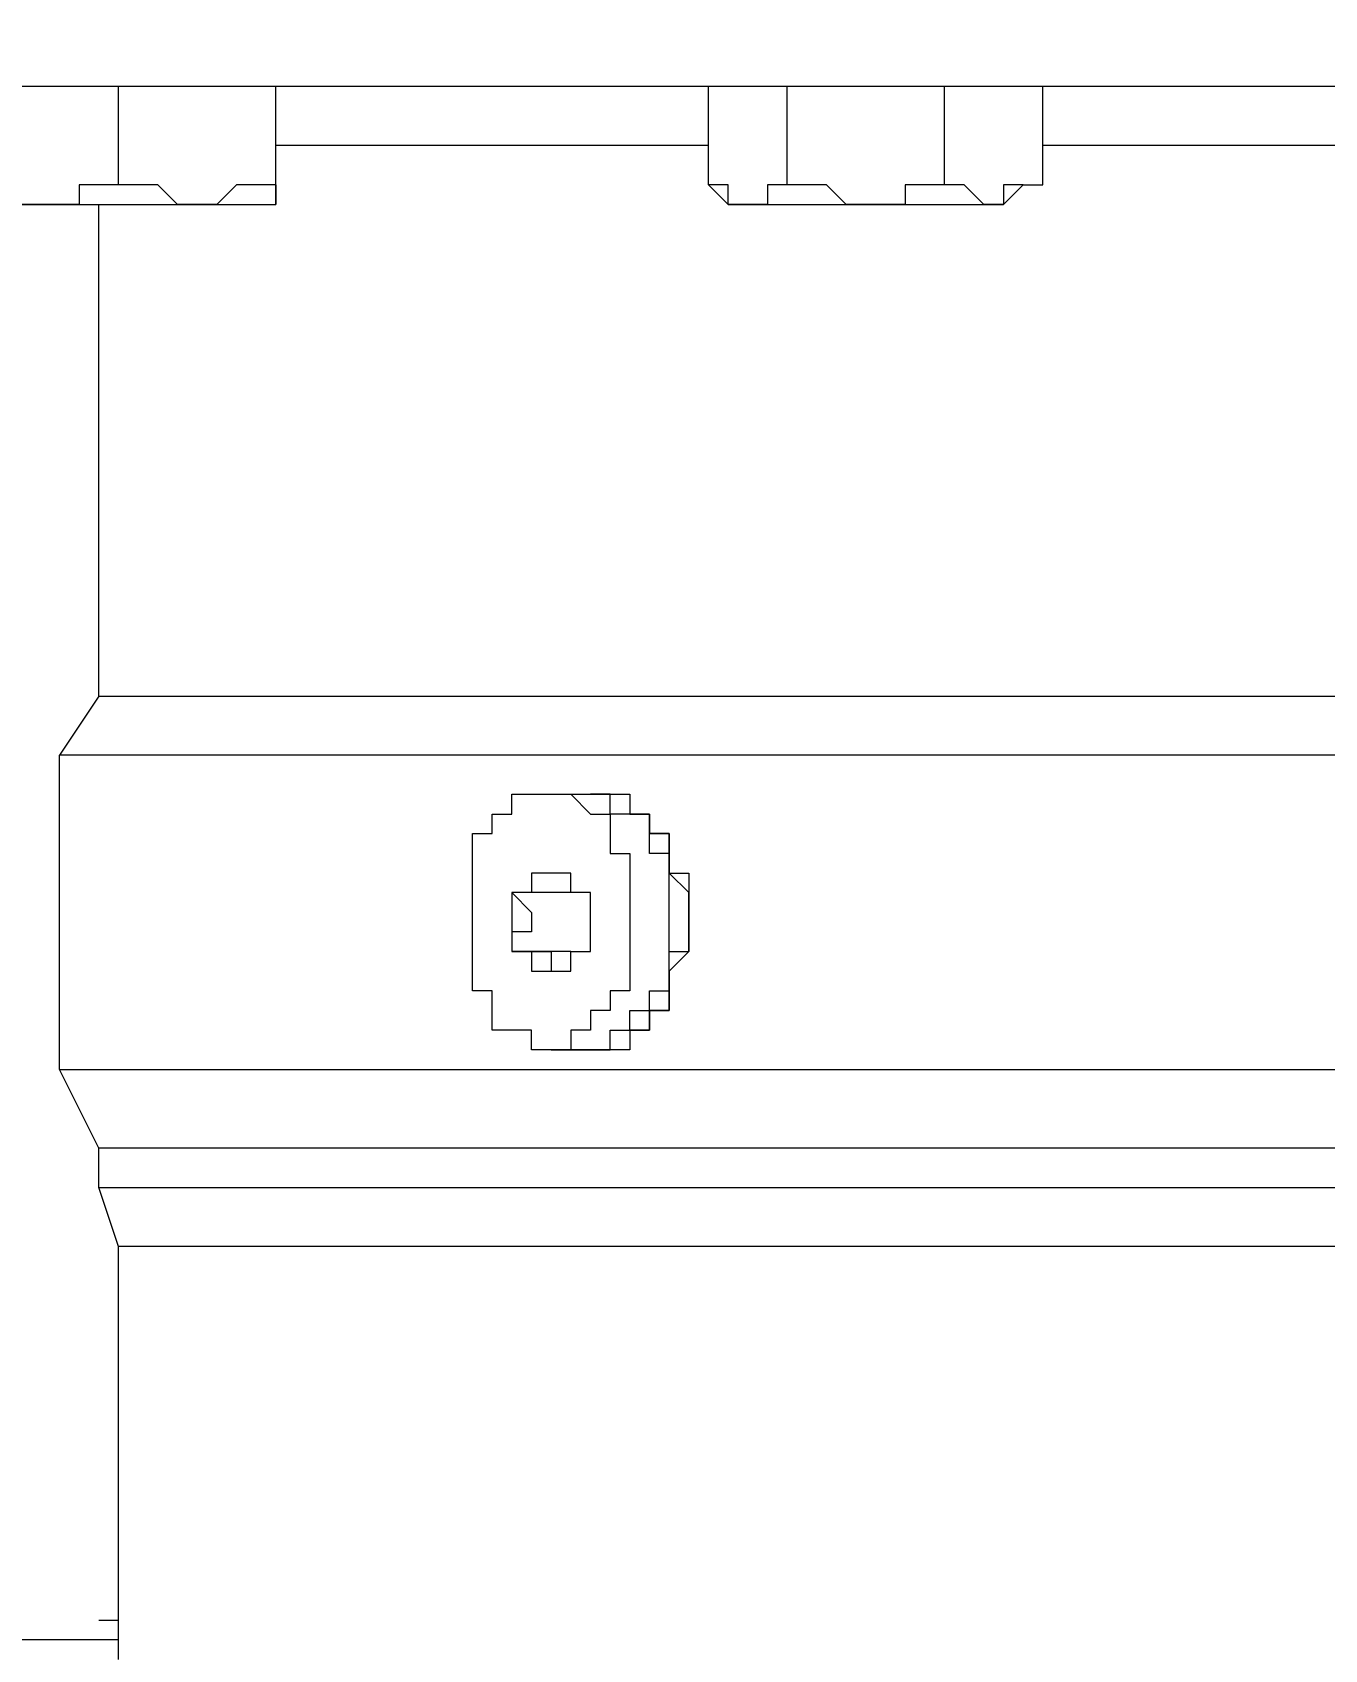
# Model space of a CAD drawing. Header units: millimetres. Extents: x 25083 to 52777, y 24772 to 45779.
# Drawn here: x 39167.69 to 39192.09, y 33739.89 to 33770.44 of the extents above; entities that cross this region are included whole.
import ezdxf

# ---------------------------------------------------------------- set-up
doc = ezdxf.new("R2010")
doc.units = ezdxf.units.MM
doc.styles.get("Standard").update_dxf_attribs({"font": ''})
doc.styles.get('Standard').set_extended_font_data('SimSun')
doc.dimstyles.new('ISO-25', dxfattribs={"dimtxt": 2.5, "dimasz": 2.5, "dimexe": 1.25, "dimexo": 0.625, "dimtad": 1, "dimtxsty": 'Standard', "dimcen": 2.5, "dimadec": 0, "dimazin": 0, "dimtfac": 1, "dimtmove": 0, "dimatfit": 3, "dimfxl": 1, "dimarcsym": 0})

# ---------------------------------------------------------------- blocks, each defined once
blk = doc.blocks.new('*D925')
at = {"color": 0, "lineweight": -2}
for p, q in [((29677.862, 34881.662), (29677.862, 32448.293)), ((40733.017, 34757.645), (40733.017, 32448.293)), ((29680.362, 32449.543), (40730.517, 32449.543))]:
    blk.add_line(p, q, dxfattribs=at)
at = {"color": 0}
for points in [[(29680.362, 32449.96), (29680.362, 32449.127), (29677.862, 32449.543)], [(40730.517, 32449.127), (40730.517, 32449.96), (40733.017, 32449.543)]]:
    blk.add_solid(points, dxfattribs=at)
at = {"layer": 'DEFPOINTS', "color": 0}
for p in [(29677.862, 34882.287), (40733.017, 34758.27), (40733.017, 32449.543)]:
    blk.add_point(p, dxfattribs=at)
at = {"color": 0, "insert": (35205.439, 32451.628), "char_height": 2.5, "attachment_point": 5}
blk.add_mtext('11055,15', dxfattribs=at)
blk = doc.blocks.new('zw$D2F4')
at = {"color": 7, "lineweight": 5}
for points in [[(560.752, 321.597), (560.752, 332.738)], [(560.752, 321.597), (560.752, 331.995)], [(590.089, 246.211), (590.089, 329.395)], [(587.861, 329.024), (587.861, 318.626)], [(587.861, 322.711), (587.861, 323.454), (588.233, 323.454), (588.233, 324.196)], [(570.036, 321.968), (571.521, 322.711)], [(571.521, 322.711), (577.463, 322.711)], [(571.521, 322.711), (571.521, 252.895)], [(578.577, 321.968), (577.463, 322.711)], [(577.463, 252.895), (577.463, 322.711)], [(588.233, 321.597), (588.233, 322.34), (587.861, 322.34), (587.861, 322.711)], [(561.123, 321.968), (561.123, 321.597)], [(568.179, 321.597), (569.293, 321.968)], [(569.293, 321.968), (570.036, 321.968)], [(569.293, 321.968), (569.293, 254.01)], [(570.036, 253.267), (570.036, 321.968)], [(578.577, 321.968), (587.861, 321.968)], [(578.577, 321.968), (578.577, 253.267)], [(560.381, 321.597), (568.179, 321.597)], [(568.179, 254.381), (568.179, 321.597)], [(587.861, 320.111), (587.861, 320.483), (588.233, 320.854), (588.233, 321.597)], [(588.233, 321.597), (590.089, 321.597)], [(588.233, 318.626), (588.233, 319.369), (587.861, 319.74), (587.861, 320.111)], [(588.233, 318.626), (587.861, 318.626)], [(587.861, 318.626), (588.233, 318.626)], [(588.233, 318.626), (590.089, 318.626)], [(588.233, 318.626), (590.089, 318.626)], [(588.975, 310.456), (588.975, 318.626)], [(571.893, 313.427), (571.893, 313.798), (572.264, 313.798), (572.264, 314.541), (572.636, 314.541), (573.007, 314.541), (573.007, 314.912), (574.492, 314.912)], [(574.492, 314.912), (575.978, 314.912), (575.978, 314.541), (576.349, 314.541), (576.349, 314.17), (576.721, 314.17), (576.721, 313.427)], [(573.75, 314.17), (573.75, 313.427), (573.378, 313.427)], [(573.75, 314.17), (573.75, 313.798), (573.378, 313.798), (573.378, 313.427)], [(573.75, 313.056), (573.75, 314.17)], [(574.492, 313.798), (574.121, 313.798), (574.121, 314.17), (573.75, 314.17)], [(574.492, 314.17), (573.75, 314.17)], [(574.864, 314.17), (574.492, 313.798)], [(574.864, 314.17), (574.492, 314.17)], [(574.864, 313.056), (574.864, 314.17)], [(575.235, 313.427), (575.235, 313.798), (574.864, 313.798), (574.864, 314.17)], [(575.235, 313.427), (575.235, 313.798), (574.864, 313.798), (574.864, 314.17)], [(571.893, 313.427), (571.893, 312.684)], [(574.492, 311.942), (573.007, 311.942), (573.007, 312.313), (572.636, 312.313), (572.636, 312.684), (572.264, 312.684), (572.264, 313.056), (571.893, 313.056), (571.893, 313.427)], [(571.893, 312.684), (571.893, 313.427)], [(573.378, 313.427), (573.378, 313.056), (573.75, 313.056)], [(573.378, 313.427), (573.378, 313.056), (573.75, 313.056)], [(576.721, 313.427), (576.721, 313.056), (576.349, 312.684), (576.349, 312.313), (575.978, 312.313), (575.606, 312.313), (575.606, 311.942), (574.492, 311.942)], [(574.864, 313.056), (575.235, 313.056), (575.235, 313.427)], [(574.864, 313.056), (575.235, 313.056), (575.235, 313.427)], [(576.721, 313.427), (576.721, 312.684)], [(576.721, 313.427), (576.721, 312.684)], [(571.893, 312.684), (571.893, 313.056)], [(573.75, 313.056), (573.75, 312.684), (574.121, 312.684)], [(574.492, 312.684), (574.864, 312.684), (574.864, 313.056)], [(576.721, 313.056), (576.721, 312.684)], [(574.492, 310.827), (573.75, 310.827), (573.378, 311.199), (572.636, 311.199), (572.636, 311.57), (572.264, 311.57), (572.264, 311.942), (571.893, 311.942), (571.893, 312.684)], [(573.75, 312.684), (574.864, 312.684)], [(574.121, 312.684), (574.492, 312.684)], [(576.721, 312.684), (576.721, 311.942), (576.349, 311.942), (576.349, 311.57), (575.978, 311.57), (575.978, 311.199), (575.235, 311.199), (575.235, 310.827), (574.492, 310.827)], [(571.893, 312.313), (572.264, 312.313), (572.264, 311.942), (572.636, 311.942), (572.636, 311.57), (573.007, 311.57), (573.007, 311.199), (574.492, 311.199)], [(572.264, 312.313), (572.264, 311.57), (572.636, 311.57), (572.636, 311.199), (573.378, 311.199), (573.75, 311.199), (573.75, 310.827), (574.492, 310.827)], [(574.492, 311.199), (575.606, 311.199), (575.606, 311.57), (575.978, 311.57), (576.349, 311.57), (576.349, 312.313), (576.721, 312.313)], [(574.492, 310.827), (574.864, 310.827), (575.235, 311.199), (575.978, 311.199), (575.978, 311.57), (576.349, 311.57), (576.349, 312.313)], [(587.861, 310.085), (588.233, 310.456)], [(587.861, 309.713), (587.861, 310.085), (588.233, 310.085), (588.233, 310.456)], [(588.233, 310.456), (590.089, 310.456)], [(587.861, 310.085), (587.861, 304.886)], [(588.233, 308.971), (588.233, 309.342), (587.861, 309.342), (587.861, 309.713)], [(587.861, 307.485), (587.861, 307.857), (588.233, 308.228), (588.233, 308.971)], [(588.233, 308.971), (590.089, 308.971)], [(588.233, 306), (588.233, 306.743), (587.861, 306.743), (587.861, 307.485)], [(587.861, 305.257), (588.233, 305.628), (588.233, 306)], [(588.233, 306), (590.089, 306)], [(588.233, 304.886), (587.861, 304.886), (587.861, 305.257)], [(587.861, 304.886), (588.233, 304.514)], [(588.233, 304.514), (588.233, 304.886)], [(588.233, 304.143), (590.089, 304.143)], [(588.975, 290.774), (588.975, 304.143)]]:
    blk.add_lwpolyline(points, dxfattribs=at)
for points in [[(571.893, 312.684), (571.893, 312.684), (571.893, 312.684), (571.893, 312.684)], [(571.893, 312.684), (571.893, 312.684), (571.893, 312.684), (571.893, 312.684)], [(571.893, 312.684), (571.893, 312.684), (571.893, 312.684), (571.893, 312.313)], [(576.721, 312.684), (576.721, 312.684), (576.721, 312.684), (576.721, 312.684)], [(576.721, 312.684), (576.721, 312.684), (576.721, 312.684), (576.721, 312.684)], [(576.721, 312.313), (576.721, 312.684), (576.721, 312.684), (576.721, 312.684)], [(588.233, 304.514), (588.233, 304.514), (588.233, 304.514), (588.233, 304.143)]]:
    blk.add_open_spline(points, degree=3, dxfattribs=at)
blk = doc.blocks.new('zw$50CE')
blk.add_blockref('zw$D2F4', (22.01, 103.569))

msp = doc.modelspace()

# ---------------------------------------------------------------- block references
at = {"rotation": 90}
msp.add_blockref('zw$50CE', (39594.481, 33157.316), dxfattribs=at)

# ---------------------------------------------------------------- dimensions: what is measured, and where the dimension line sits
dim = msp.add_linear_dim(base=(40733.0166, 32449.5434), p1=(29677.8617, 34882.2868), p2=(40733.0166, 34758.2702), dimstyle='ISO-25')
dim.commit()
dim.dimension.update_dxf_attribs({"geometry": '*D925', "text_midpoint": (35205.4391, 32449.5434), "dimtype": 160})

doc.saveas('drawing.dxf')
